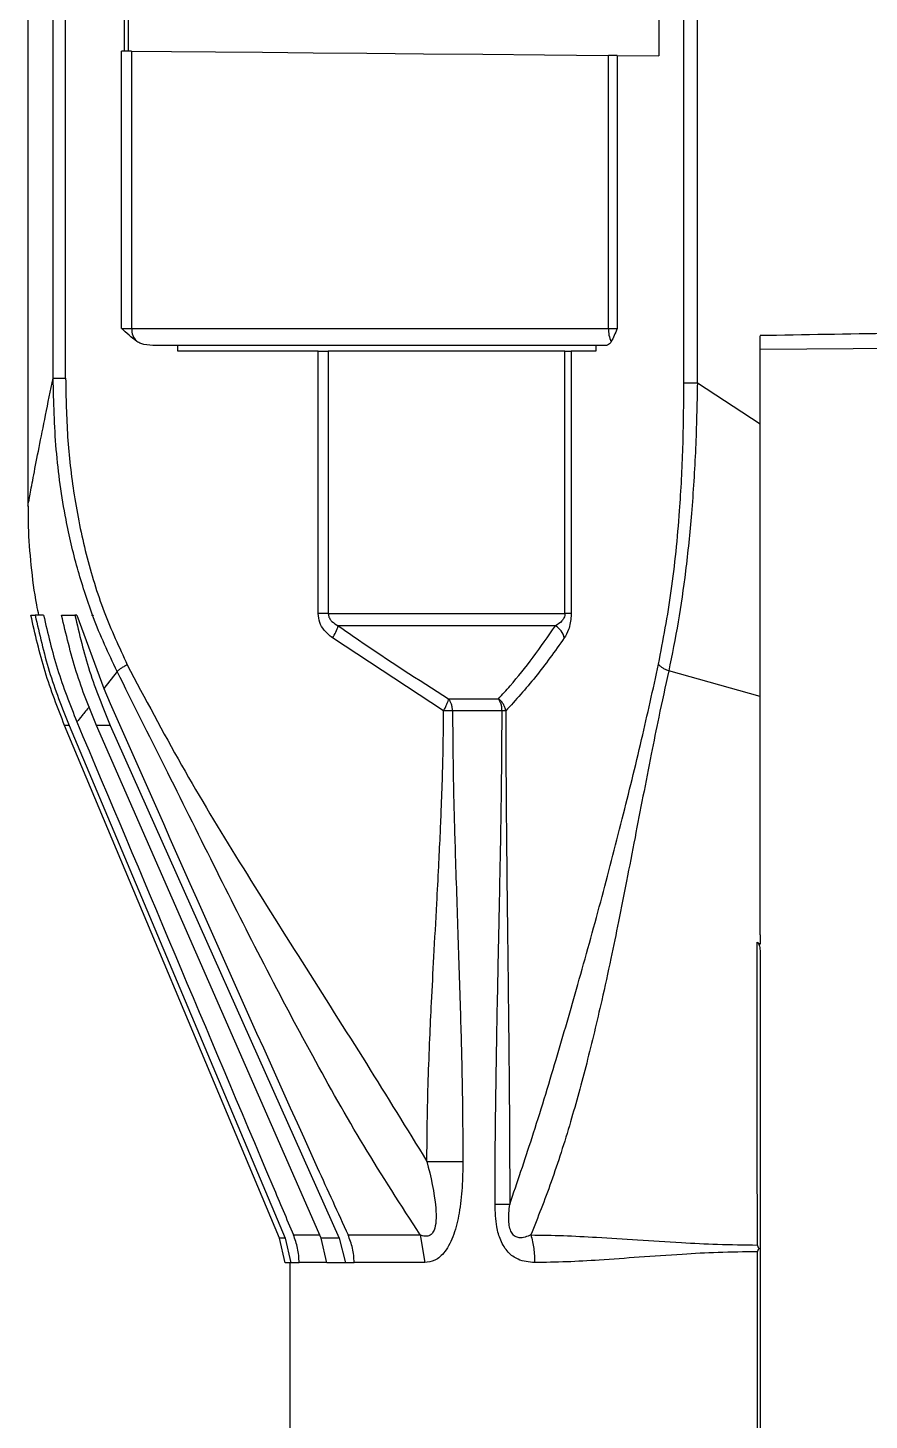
# Model space of a CAD drawing. Extents: x 12.3 to 108.7, y 1.1 to 80.4.
# Drawn here: x 44.207 to 47.144, y 14.775 to 19.634 of the extents above; entities that cross this region are included whole.
import ezdxf

# ---------------------------------------------------------------- set-up
doc = ezdxf.new("R2010")
doc.units = 0
doc.header["$MEASUREMENT"] = 0
doc.layers.add('OBJECT', color=7, linetype='CONTINUOUS')

msp = doc.modelspace()

# ---------------------------------------------------------------- linework, layer by layer
at = {"layer": 'OBJECT'}
for p, q in [((46.4975, 18.3948), (46.4975, 20.3323)), ((44.2068, 20.3038), (44.2068, 17.9656)), ((44.2952, 18.4114), (44.2952, 20.3031)), ((44.3387, 18.4114), (44.3387, 20.3031)), ((46.5445, 18.3948), (46.5445, 20.2815)), ((44.5442, 19.5529), (44.5442, 20.1814)), ((44.5568, 20.1727), (44.5568, 19.5528)), ((46.4103, 19.7472), (46.4103, 19.5366)), ((44.5343, 18.5853), (44.5343, 19.553)), ((44.5692, 19.5527), (44.5692, 18.5853)), ((46.2338, 18.5853), (46.2338, 19.5381)), ((46.2645, 19.5379), (46.2645, 18.5853)), ((46.2645, 19.5379), (46.4103, 19.5366)), ((44.5343, 18.5853), (44.5692, 18.5853)), ((44.5692, 18.5853), (46.2338, 18.5853)), ((46.2338, 18.5853), (46.2645, 18.5853)), ((46.223, 18.5253), (44.643, 18.5253)), ((44.7308, 18.5057), (44.7308, 18.5253)), ((46.1898, 18.5253), (46.1898, 18.5057)), ((46.7638, 18.2524), (46.7638, 18.5599)), ((47.5899, 18.5183), (46.7638, 18.5117)), ((45.2205, 18.5057), (44.7308, 18.5057)), ((45.2205, 17.5901), (45.2205, 18.5057)), ((45.2205, 18.5057), (45.2558, 18.5057)), ((45.2558, 18.5057), (45.2558, 17.5901)), ((46.0821, 18.5057), (45.2558, 18.5057)), ((46.0821, 17.5901), (46.0821, 18.5057)), ((46.0821, 18.5057), (46.1038, 18.5057)), ((46.1038, 18.5057), (46.1038, 17.5901)), ((46.1898, 18.5057), (46.1038, 18.5057)), ((44.2952, 18.4114), (44.3387, 18.4114)), ((46.4975, 18.3948), (46.5445, 18.3948)), ((46.5445, 18.3948), (46.7638, 18.2524)), ((44.207, 17.9651), (44.2071, 17.9656)), ((45.2558, 17.5901), (45.2205, 17.5901)), ((45.2558, 17.5901), (46.0821, 17.5901)), ((46.1038, 17.5901), (46.0821, 17.5901)), ((44.2176, 17.5842), (44.2325, 17.5842)), ((44.2618, 17.5842), (44.2325, 17.5842)), ((44.3249, 17.5842), (44.3712, 17.5842)), ((44.3781, 17.5842), (44.3712, 17.5842)), ((44.3781, 17.5842), (44.4717, 17.3287)), ((44.4308, 17.5849), (44.4325, 17.5849)), ((44.4332, 17.5832), (44.4308, 17.5849)), ((44.4325, 17.5849), (44.4353, 17.5849)), ((46.0488, 17.5477), (45.2904, 17.5477)), ((45.6585, 17.2505), (45.2703, 17.5053)), ((44.5182, 17.3883), (44.4717, 17.3287)), ((46.7638, 17.3011), (46.4443, 17.3904)), ((45.6759, 17.2929), (45.85, 17.2929)), ((45.8626, 17.2504), (45.6896, 17.2504)), ((45.0858, 15.4109), (44.3353, 17.1989)), ((44.3508, 17.1989), (44.3353, 17.1989)), ((44.3508, 17.1989), (45.1057, 15.4109)), ((45.2305, 15.4109), (44.4465, 17.1989)), ((44.4946, 17.1989), (44.4465, 17.1989)), ((44.4946, 17.1989), (45.2942, 15.4109)), ((46.7532, 16.4438), (46.7637, 16.4362)), ((46.7638, 16.4688), (46.7637, 16.4362)), ((46.7638, 16.4085), (46.7638, 10.695)), ((45.1054, 15.3242), (45.0858, 15.4109)), ((45.1057, 15.4109), (45.0858, 15.4109)), ((45.1057, 15.4109), (45.1255, 15.3242)), ((45.2512, 15.3242), (45.2305, 15.4109)), ((45.2942, 15.4109), (45.2305, 15.4109)), ((45.2942, 15.4109), (45.3155, 15.3242)), ((45.577, 15.4216), (45.5929, 15.3251)), ((46.7591, 15.3746), (46.7539, 15.3864)), ((46.7543, 15.3632), (46.7591, 15.3746)), ((46.7543, 10.2513), (46.7543, 15.3632)), ((45.1255, 15.3242), (45.1054, 15.3242)), ((45.1218, 15.3242), (45.1218, 10.4123)), ((45.1537, 15.3242), (45.1255, 15.3242)), ((45.1537, 15.3242), (45.1537, 15.3251)), ((45.3155, 15.3242), (45.2512, 15.3242)), ((45.346, 15.3242), (45.3155, 15.3242)), ((45.346, 15.3242), (45.346, 15.3251))]:
    msp.add_line(p, q, dxfattribs=at)
at = {"layer": 'OBJECT', "flags": 128}
for points in [[(44.5692, 19.5527), (44.5624, 19.5527), (44.5541, 19.5528), (44.5447, 19.5529), (44.5343, 19.553)], [(44.5692, 19.5527), (44.7089, 19.5514), (44.8617, 19.5501), (45.0267, 19.5487), (45.2033, 19.5471), (45.3909, 19.5455), (45.5885, 19.5438), (45.7954, 19.542), (46.0108, 19.5401), (46.2338, 19.5381)], [(46.2645, 19.5379), (46.2593, 19.5379), (46.2523, 19.538), (46.2437, 19.5381), (46.2338, 19.5381)]]:
    msp.add_lwpolyline(points, dxfattribs=at)
at = {"layer": 'OBJECT'}
for centre, radius, start, end in [((44.6341, 18.5843), 0.0649, 179.1378, 223.6083), ((46.3399, 18.5821), 0.1062, 178.3053, 204.4362), ((45.1673, 17.5799), 0.1272, 324.0892, 345.3498), ((46.0148, 17.4902), 0.0668, 13.0258, 59.3726)]:
    msp.add_arc(centre, radius, start, end, dxfattribs=at)
msp.add_ellipse((47.7068, 17.8732), major_axis=(8, 0.0706), ratio=0.087482, start_param=1.572524, end_param=1.688174, dxfattribs=at)
for points, knots in [([(44.5871, 18.5395), (44.5689, 18.5539), (44.5506, 18.5684), (44.5344, 18.5852), (44.5343, 18.5853)], [0, 0, 0, 0, 0.995692, 1, 1, 1, 1]), ([(46.2645, 18.5853), (46.2645, 18.5852), (46.258, 18.5678), (46.2506, 18.553), (46.2433, 18.5382)], [0, 0, 0, 0, 0.004152, 1, 1, 1, 1]), ([(44.643, 18.5253), (44.6287, 18.5264), (44.6091, 18.528), (44.5918, 18.537), (44.5871, 18.5395)], [0, 0, 0, 0, 0.726491, 1, 1, 1, 1]), ([(46.2433, 18.5382), (46.2425, 18.5371), (46.2376, 18.5305), (46.2306, 18.5259), (46.2245, 18.5254), (46.223, 18.5253)], [0, 0, 0, 0, 0.126885, 0.783074, 1, 1, 1, 1]), ([(44.2071, 17.9656), (44.2073, 17.9667), (44.2078, 17.9692), (44.2145, 18.0053), (44.2268, 18.0705), (44.2454, 18.1661), (44.268, 18.2802), (44.2861, 18.3676), (44.2952, 18.4114)], [0, 0, 0, 0, 0.126495, 0.277632, 0.457643, 0.640453, 0.819644, 1, 1, 1, 1]), ([(44.4325, 17.5849), (44.4139, 17.6393), (44.3766, 17.7485), (44.333, 17.9416), (44.3013, 18.163), (44.2972, 18.3284), (44.2952, 18.4114)], [0, 0, 0, 0, 0.205314, 0.412143, 0.70462, 1, 1, 1, 1]), ([(44.3387, 18.4114), (44.34, 18.3433), (44.3426, 18.207), (44.366, 18.0013), (44.4075, 17.7968), (44.4679, 17.5972), (44.5256, 17.4726), (44.5539, 17.4114)], [0, 0, 0, 0, 0.197688, 0.395318, 0.599422, 0.803453, 1, 1, 1, 1]), ([(46.409, 17.4135), (46.4249, 17.4974), (46.4573, 17.6677), (46.4824, 17.9259), (46.4956, 18.1699), (46.4969, 18.3196), (46.4975, 18.3948)], [0, 0, 0, 0, 0.2762004, 0.5603855, 0.7791052, 1, 1, 1, 1]), ([(46.5445, 18.3948), (46.5429, 18.3187), (46.5396, 18.1659), (46.5256, 17.9457), (46.5049, 17.743), (46.4786, 17.5584), (46.4558, 17.4466), (46.4443, 17.3904)], [0, 0, 0, 0, 0.218089, 0.438108, 0.636555, 0.817194, 1, 1, 1, 1]), ([(46.7638, 17.3011), (46.7638, 17.3622), (46.7638, 17.4842), (46.7638, 17.6769), (46.7638, 17.8752), (46.7638, 18.0683), (46.7638, 18.1943), (46.7638, 18.2524)], [0, 0, 0, 0, 0.202093, 0.40421, 0.612784, 0.821394, 1, 1, 1, 1]), ([(44.2079, 17.9653), (44.2078, 17.9414), (44.2074, 17.8725), (44.2169, 17.7573), (44.2296, 17.6539), (44.2418, 17.5963), (44.2444, 17.5842)], [0, 0, 0, 0, 0.186468, 0.539295, 0.903062, 1, 1, 1, 1]), ([(45.2703, 17.5053), (45.26, 17.5137), (45.2418, 17.5286), (45.224, 17.5589), (45.2216, 17.5797), (45.2205, 17.5901)], [0, 0, 0, 0, 0.395304, 0.696903, 1, 1, 1, 1]), ([(45.2558, 17.5901), (45.2559, 17.588), (45.2563, 17.5815), (45.2607, 17.5718), (45.2717, 17.5584), (45.2826, 17.5521), (45.2904, 17.5477)], [0, 0, 0, 0, 0.10477, 0.3101899, 0.5135904, 1, 1, 1, 1]), ([(46.0821, 17.5901), (46.0819, 17.5877), (46.0815, 17.5821), (46.0778, 17.5728), (46.0675, 17.5586), (46.0566, 17.5523), (46.0488, 17.5477)], [0, 0, 0, 0, 0.100783, 0.226045, 0.441279, 1, 1, 1, 1]), ([(46.1038, 17.5901), (46.1038, 17.5871), (46.1036, 17.5759), (46.101, 17.5557), (46.0933, 17.5278), (46.085, 17.5139), (46.0799, 17.5053)], [0, 0, 0, 0, 0.082275, 0.300825, 0.564049, 1, 1, 1, 1]), ([(44.3353, 17.1989), (44.311, 17.2613), (44.262, 17.3868), (44.2324, 17.5181), (44.2176, 17.5842)], [0, 0, 0, 0, 0.497473, 1, 1, 1, 1]), ([(44.2325, 17.5842), (44.2473, 17.5188), (44.2769, 17.3874), (44.3261, 17.262), (44.3508, 17.1989)], [0, 0, 0, 0, 0.497451, 1, 1, 1, 1]), ([(44.2618, 17.5842), (44.2766, 17.521), (44.3064, 17.3942), (44.3541, 17.2729), (44.378, 17.212)], [0, 0, 0, 0, 0.497708, 1, 1, 1, 1]), ([(44.4465, 17.1989), (44.4214, 17.2612), (44.3708, 17.3865), (44.3403, 17.518), (44.3249, 17.5842)], [0, 0, 0, 0, 0.49732, 1, 1, 1, 1]), ([(44.3712, 17.5842), (44.3866, 17.5187), (44.4176, 17.387), (44.4689, 17.2619), (44.4946, 17.1989)], [0, 0, 0, 0, 0.497242, 1, 1, 1, 1]), ([(44.4353, 17.5849), (44.4351, 17.5844), (44.4349, 17.5834), (44.4342, 17.5828), (44.4336, 17.5829), (44.4332, 17.5831), (44.4332, 17.5832)], [0, 0, 0, 0, 0.324563, 0.651752, 0.939508, 1, 1, 1, 1]), ([(44.5182, 17.3883), (44.4887, 17.4509), (44.4585, 17.5151), (44.4338, 17.5816), (44.4332, 17.5832)], [0, 0, 0, 0, 0.976242, 1, 1, 1, 1]), ([(45.2904, 17.5477), (45.3141, 17.5311), (45.4403, 17.4427), (45.5702, 17.36), (45.6757, 17.2929)], [0, 0, 0, 0, 0.187713, 1, 1, 1, 1]), ([(45.8501, 17.2929), (45.8637, 17.3078), (45.9045, 17.3523), (45.9712, 17.4357), (46.0229, 17.5103), (46.0488, 17.5477)], [0, 0, 0, 0, 0.2004766, 0.5997392, 1, 1, 1, 1]), ([(46.0799, 17.5053), (46.0466, 17.4585), (45.98, 17.3649), (45.9103, 17.2886), (45.8755, 17.2504)], [0, 0, 0, 0, 0.499058, 1, 1, 1, 1]), ([(44.5539, 17.4114), (44.5498, 17.4091), (44.5415, 17.4046), (44.5312, 17.3982), (44.5229, 17.3925), (44.5198, 17.3897), (44.5182, 17.3883)], [0, 0, 0, 0, 0.250003, 0.500001, 0.75, 1, 1, 1, 1]), ([(44.5539, 17.4114), (44.616, 17.2939), (44.7393, 17.0605), (44.9477, 16.7178), (45.1653, 16.3724), (45.3863, 16.0254), (45.53, 15.7921), (45.6002, 15.6781)], [0, 0, 0, 0, 0.19647, 0.390239, 0.594002, 0.801616, 1, 1, 1, 1]), ([(45.8893, 15.5283), (45.9156, 15.6054), (45.9714, 15.7694), (46.0499, 16.0274), (46.1296, 16.3021), (46.2069, 16.582), (46.2812, 16.8666), (46.349, 17.1426), (46.3895, 17.3254), (46.409, 17.4135)], [0, 0, 0, 0, 0.133296, 0.283597, 0.425181, 0.577963, 0.728419, 0.869046, 1, 1, 1, 1]), ([(46.4443, 17.3904), (46.4403, 17.3919), (46.4323, 17.3949), (46.4223, 17.4006), (46.414, 17.4069), (46.4107, 17.4113), (46.409, 17.4135)], [0, 0, 0, 0, 0.250001, 0.500003, 0.749999, 1, 1, 1, 1]), ([(45.577, 15.4216), (45.5103, 15.5247), (45.3789, 15.728), (45.1959, 16.0527), (45.0231, 16.3804), (44.8528, 16.7181), (44.6868, 17.0526), (44.5739, 17.2774), (44.5182, 17.3883)], [0, 0, 0, 0, 0.166316, 0.327724, 0.500562, 0.66248, 0.833467, 1, 1, 1, 1]), ([(46.4443, 17.3904), (46.4326, 17.3365), (46.4116, 17.2396), (46.3822, 17.0935), (46.3546, 16.9533), (46.3262, 16.8055), (46.2978, 16.6598), (46.2699, 16.5191), (46.2414, 16.38), (46.2052, 16.2144), (46.1595, 16.0228), (46.1013, 15.8106), (46.037, 15.6082), (45.9873, 15.4825), (45.9633, 15.4216)], [0, 0, 0, 0, 0.0781511, 0.1406063, 0.2117385, 0.2816689, 0.3556148, 0.4244849, 0.4883163, 0.5612334, 0.6718685, 0.7791005, 0.8930739, 1, 1, 1, 1]), ([(44.4717, 17.3287), (44.7184, 16.7705), (44.9999, 16.1336), (45.289, 15.5), (45.3248, 15.4216)], [0, 0, 0, 0, 0.876183, 1, 1, 1, 1]), ([(46.7638, 16.4688), (46.7638, 16.5161), (46.7638, 16.7934), (46.7638, 17.0709), (46.7638, 17.3011)], [0, 0, 0, 0, 0.170608, 1, 1, 1, 1]), ([(44.4215, 17.2657), (44.4125, 17.2545), (44.3938, 17.2312), (44.3834, 17.2185), (44.378, 17.212)], [0, 0, 0, 0, 0.483058, 1, 1, 1, 1]), ([(45.6002, 15.6781), (45.6004, 15.7236), (45.601, 15.8184), (45.6047, 15.9613), (45.6099, 16.1006), (45.6167, 16.2437), (45.6249, 16.4009), (45.6337, 16.5592), (45.641, 16.6997), (45.6464, 16.8081), (45.651, 16.9136), (45.6547, 17.0224), (45.6575, 17.1379), (45.6582, 17.2135), (45.6585, 17.2505)], [0, 0, 0, 0, 0.086632, 0.180718, 0.272548, 0.35237, 0.453915, 0.572653, 0.65465, 0.722022, 0.779666, 0.856018, 0.929459, 1, 1, 1, 1]), ([(45.6585, 17.2505), (45.6608, 17.2546), (45.6653, 17.2629), (45.6705, 17.2746), (45.6743, 17.2851), (45.6753, 17.2903), (45.6758, 17.2929)], [0, 0, 0, 0, 0.250002, 0.5, 0.749999, 1, 1, 1, 1]), ([(45.6896, 17.2504), (45.6896, 17.2504), (45.6865, 17.2504), (45.6794, 17.2504), (45.6685, 17.2504), (45.6613, 17.2505), (45.6585, 17.2505), (45.6585, 17.2505)], [0, 0, 0, 0, 0.0000638, 0.3957331, 0.7691186, 0.9999348, 1, 1, 1, 1]), ([(45.6896, 17.2504), (45.6894, 17.2544), (45.6891, 17.2622), (45.6863, 17.2735), (45.682, 17.2841), (45.6779, 17.2899), (45.6759, 17.2929)], [0, 0, 0, 0, 0.249994, 0.499997, 0.750001, 1, 1, 1, 1]), ([(45.6896, 17.2504), (45.6903, 17.165), (45.6917, 17.0026), (45.6992, 16.739), (45.7084, 16.467), (45.7175, 16.1894), (45.7243, 15.9289), (45.7253, 15.7622), (45.7258, 15.6781)], [0, 0, 0, 0, 0.1629018, 0.309601, 0.5031265, 0.6821759, 0.8396388, 1, 1, 1, 1]), ([(45.8381, 15.5283), (45.8382, 15.5783), (45.8384, 15.6824), (45.84, 15.8392), (45.8421, 15.9933), (45.8449, 16.1513), (45.8483, 16.3252), (45.852, 16.4991), (45.8551, 16.6523), (45.8574, 16.7696), (45.8594, 16.884), (45.8609, 17.0031), (45.8622, 17.1291), (45.8624, 17.2108), (45.8626, 17.2504)], [0, 0, 0, 0, 0.08707, 0.181246, 0.273163, 0.35544, 0.456516, 0.576187, 0.658495, 0.723422, 0.780529, 0.857752, 0.930908, 1, 1, 1, 1]), ([(45.8626, 17.2504), (45.8624, 17.2544), (45.8621, 17.2622), (45.8595, 17.2735), (45.8556, 17.2841), (45.8519, 17.2899), (45.85, 17.2929)], [0, 0, 0, 0, 0.249994, 0.499996, 0.750001, 1, 1, 1, 1]), ([(45.8755, 17.2504), (45.8746, 17.2545), (45.873, 17.2625), (45.8674, 17.2739), (45.8598, 17.2844), (45.8533, 17.2901), (45.8501, 17.2929)], [0, 0, 0, 0, 0.250003, 0.499997, 0.75, 1, 1, 1, 1]), ([(45.8755, 17.2504), (45.8755, 17.2504), (45.8746, 17.2504), (45.8725, 17.2504), (45.8683, 17.2504), (45.8647, 17.2504), (45.8626, 17.2504), (45.8626, 17.2504)], [0, 0, 0, 0, 0.0001, 0.299342, 0.607061, 0.999899, 1, 1, 1, 1]), ([(45.8755, 17.2504), (45.8757, 17.1705), (45.8761, 17.014), (45.8781, 16.7771), (45.881, 16.5187), (45.8842, 16.26), (45.887, 16.0009), (45.8889, 15.7652), (45.8892, 15.6063), (45.8893, 15.5283)], [0, 0, 0, 0, 0.139168, 0.272575, 0.412781, 0.589398, 0.723309, 0.864198, 1, 1, 1, 1]), ([(44.378, 17.212), (44.6058, 16.672), (44.8575, 16.075), (45.1101, 15.4785), (45.1341, 15.4216)], [0, 0, 0, 0, 0.904668, 1, 1, 1, 1]), ([(46.7539, 15.3864), (46.7539, 15.3955), (46.7539, 15.4411), (46.7537, 15.6327), (46.7535, 15.9759), (46.7533, 16.2831), (46.7532, 16.4438)], [0, 0, 0, 0, 0.025924, 0.129619, 0.5444, 1, 1, 1, 1]), ([(46.7532, 16.4438), (46.7545, 16.4424), (46.7584, 16.4385), (46.7627, 16.4263), (46.7634, 16.4156), (46.7638, 16.4085)], [0, 0, 0, 0, 0.153029, 0.43121, 1, 1, 1, 1]), ([(45.6002, 15.6781), (45.6133, 15.6244), (45.6301, 15.5554), (45.6333, 15.4737), (45.6278, 15.4416), (45.6176, 15.4246), (45.6062, 15.4173), (45.5922, 15.4161), (45.5824, 15.4197), (45.577, 15.4216)], [0, 0, 0, 0, 0.498953, 0.641288, 0.749043, 0.806188, 0.86294, 0.925881, 1, 1, 1, 1]), ([(45.7258, 15.6781), (45.7253, 15.6478), (45.7245, 15.5872), (45.7149, 15.5009), (45.6963, 15.4225), (45.6666, 15.3625), (45.6289, 15.3295), (45.6045, 15.3265), (45.5929, 15.3251)], [0, 0, 0, 0, 0.195398, 0.390244, 0.561517, 0.730064, 0.872145, 1, 1, 1, 1]), ([(45.6002, 15.6781), (45.6242, 15.6781), (45.6722, 15.6781), (45.7079, 15.6781), (45.7258, 15.6781)], [0, 0, 0, 0, 0.5000003, 1, 1, 1, 1]), ([(45.9762, 15.3251), (45.9564, 15.3269), (45.9232, 15.3298), (45.8819, 15.3591), (45.8565, 15.4002), (45.8405, 15.4585), (45.839, 15.5018), (45.8381, 15.5283)], [0, 0, 0, 0, 0.250736, 0.419731, 0.595502, 0.752289, 1, 1, 1, 1]), ([(45.8893, 15.5283), (45.8827, 15.5283), (45.8694, 15.5283), (45.8485, 15.5283), (45.8381, 15.5283)], [0, 0, 0, 0, 0.5000001, 1, 1, 1, 1]), ([(45.9633, 15.4216), (45.9498, 15.4161), (45.9316, 15.4086), (45.9105, 15.4144), (45.9021, 15.421), (45.8971, 15.4273), (45.8931, 15.4351), (45.8887, 15.448), (45.8843, 15.4802), (45.8872, 15.5079), (45.8893, 15.5283)], [0, 0, 0, 0, 0.301966, 0.408336, 0.454657, 0.498954, 0.543233, 0.590045, 0.698053, 1, 1, 1, 1]), ([(45.1341, 15.4216), (45.1459, 15.4216), (45.1693, 15.4216), (45.2035, 15.4216), (45.2252, 15.4216), (45.2258, 15.4216)], [0, 0, 0, 0, 0.492668, 0.985336, 1, 1, 1, 1]), ([(45.1538, 15.3251), (45.1535, 15.3335), (45.153, 15.3502), (45.148, 15.383), (45.1397, 15.4063), (45.1342, 15.4216)], [0, 0, 0, 0, 0.253947, 0.507891, 1, 1, 1, 1]), ([(45.3248, 15.4216), (45.3614, 15.4216), (45.4344, 15.4216), (45.5295, 15.4216), (45.577, 15.4216)], [0, 0, 0, 0, 0.5, 1, 1, 1, 1]), ([(45.3461, 15.3251), (45.3458, 15.3335), (45.3452, 15.3503), (45.3398, 15.3831), (45.3308, 15.4063), (45.3249, 15.4216)], [0, 0, 0, 0, 0.252942, 0.50588, 1, 1, 1, 1]), ([(45.9633, 15.4216), (46.0008, 15.4211), (46.0745, 15.4201), (46.1992, 15.4133), (46.3362, 15.4043), (46.4778, 15.3953), (46.6176, 15.3883), (46.7074, 15.387), (46.7539, 15.3864)], [0, 0, 0, 0, 0.160454, 0.315178, 0.498316, 0.686306, 0.837342, 1, 1, 1, 1]), ([(45.9633, 15.4216), (45.967, 15.406), (45.9746, 15.3748), (45.9757, 15.3417), (45.9762, 15.3251)], [0, 0, 0, 0, 0.500002, 1, 1, 1, 1]), ([(46.7543, 15.3632), (46.7082, 15.3625), (46.619, 15.3612), (46.4811, 15.3536), (46.3421, 15.3438), (46.2082, 15.3341), (46.0862, 15.3268), (46.0133, 15.3257), (45.9762, 15.3251)], [0, 0, 0, 0, 0.162845, 0.314341, 0.502466, 0.685383, 0.839941, 1, 1, 1, 1]), ([(46.7638, 15.3723), (46.7638, 15.3723), (46.7638, 15.3724), (46.7636, 15.3729), (46.7625, 15.3738), (46.7602, 15.3743), (46.7591, 15.3746)], [0, 0, 0, 0, 0.019328, 0.16759, 0.583669, 1, 1, 1, 1]), ([(45.251, 15.3251), (45.2481, 15.3251), (45.2242, 15.3251), (45.1885, 15.3251), (45.1653, 15.3251), (45.1537, 15.3251)], [0, 0, 0, 0, 0.064584, 0.532292, 1, 1, 1, 1]), ([(45.5929, 15.3251), (45.5465, 15.3251), (45.4536, 15.3251), (45.3819, 15.3251), (45.346, 15.3251)], [0, 0, 0, 0, 0.5000001, 1, 1, 1, 1])]:
    msp.add_open_spline(points, degree=3, knots=knots, dxfattribs=at)

doc.saveas('drawing.dxf')
